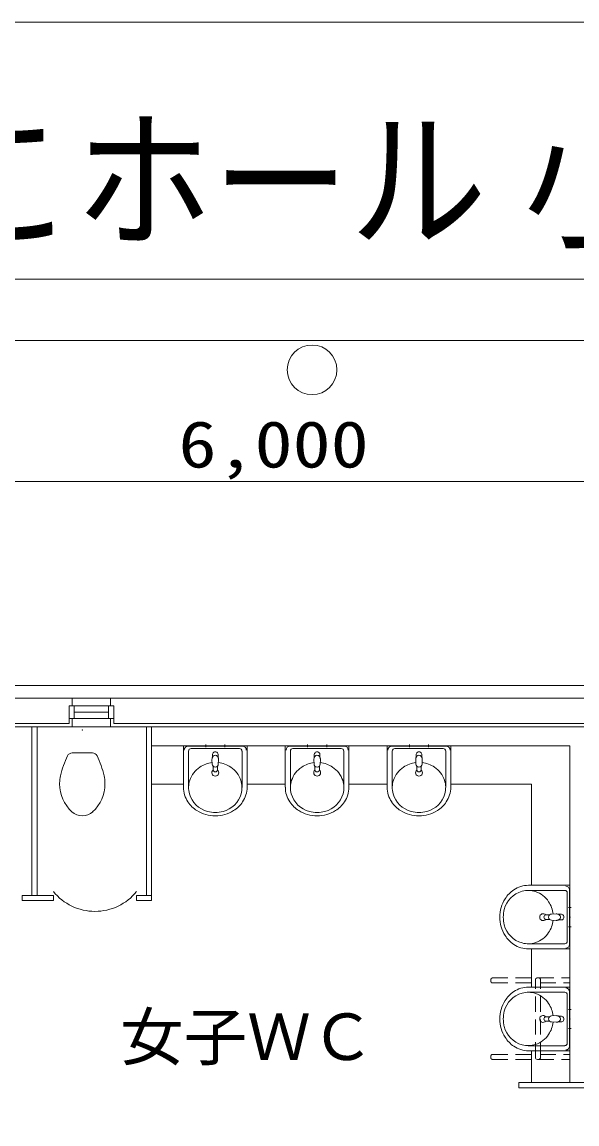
# Model space of a CAD drawing. Units: millimetres, scale not verified. Extents: x -24806 to 31194, y -25247 to 14164.
# Drawn here: x 10708 to 15072, y 5285 to 13953 of the extents above; entities that cross this region are included whole.
import ezdxf
from ezdxf.enums import TextEntityAlignment as Align

# ---------------------------------------------------------------- set-up
doc = ezdxf.new("R2010")
doc.units = ezdxf.units.MM
doc.header["$LTSCALE"] = 100
doc.linetypes.add('DASHED1', pattern=[1.8, 1.2, -0.6])
for name, color, linetype, lineweight in [('0-0', 7, 'Continuous', 18), ('0-1', 4, 'DASHED1', 18), ('F-F', 7, 'Continuous', 18)]:
    doc.layers.add(name, color=color, linetype=linetype, lineweight=lineweight)
doc.layers.add('0-A', color=7, linetype='Continuous')
doc.styles.add('HG創英角ｺﾞｼｯｸUB', font='')
doc.styles.add('HGｺﾞｼｯｸE', font='')
doc.styles.add('ＭＳ ゴシック', font='')
doc.styles.get('HG創英角ｺﾞｼｯｸUB').set_extended_font_data('HG創英角ｺﾞｼｯｸUB')
doc.styles.get('HGｺﾞｼｯｸE').set_extended_font_data('HGｺﾞｼｯｸE')
doc.styles.get('ＭＳ ゴシック').set_extended_font_data('MS Gothic')

msp = doc.modelspace()

# ---------------------------------------------------------------- linework, layer by layer
at = {"layer": '0-0'}
for p, q in [((-20872, 11447.6), (28347.8, 11447.6)), ((15291, 8734.4), (9884.6, 8734.4)), ((10502.3, 8634.2), (11103, 8634.2)), ((11103, 8634.2), (11103, 8574.2)), ((11103, 8634.2), (11403.3, 8634.2)), ((11403.3, 8634.2), (11403.3, 8574.2)), ((11403.3, 8634.2), (15291, 8634.2)), ((11077.9, 8574.2), (11077.9, 8474.1)), ((11118, 8574.2), (11388.3, 8574.2)), ((11118, 8524.1), (11388.3, 8524.1)), ((11403.3, 8574.2), (11428.4, 8574.2)), ((11428.4, 8474.1), (11428.4, 8574.2)), ((11428.4, 8574.2), (11428.4, 8434)), ((10502.3, 8409), (11103, 8409)), ((10527.3, 8434), (11077.9, 8434)), ((10785.6, 7082.4), (10785.6, 8409)), ((10825.7, 7082.4), (10825.7, 8409)), ((11103, 8409), (11103, 8474.1)), ((11103, 8409), (11403.3, 8409)), ((11388.3, 8474.1), (11118, 8474.1)), ((11388.3, 8474.1), (11428.4, 8474.1)), ((11403.3, 8409), (11403.3, 8474.1)), ((11403.3, 8409), (15165.9, 8409)), ((11428.4, 8434), (15190.9, 8434)), ((11686.7, 7082.4), (11686.7, 8409)), ((11726.8, 7082.4), (11726.8, 8409)), ((11977.2, 8258.8), (12477.6, 8258.8)), ((11977.2, 7933.5), (11977.2, 8258.8)), ((12013.2, 8256.8), (12441.5, 8256.8)), ((12227.4, 8238.8), (12037.2, 8238.8)), ((12162.3, 8258.8), (12142.3, 8258.8)), ((12152.3, 8268.8), (12152.3, 8248.8)), ((12227.4, 8238.8), (12417.5, 8238.8)), ((12292.1, 8258.8), (12274.9, 8258.8)), ((12312.8, 8258.8), (12292.1, 8258.8)), ((12312.5, 8258.8), (12292.4, 8258.8)), ((12302.5, 8268.8), (12302.5, 8248.8)), ((12329.9, 8258.8), (12312.8, 8258.8)), ((12477.6, 7933.5), (12477.6, 8258.8)), ((12778.1, 8258.8), (13278.5, 8258.8)), ((12778.1, 7933.5), (12778.1, 8258.8)), ((12814.2, 8256.8), (13242.5, 8256.8)), ((13028.3, 8238.8), (12838.2, 8238.8)), ((12963.2, 8258.8), (12943.2, 8258.8)), ((12953.2, 8268.8), (12953.2, 8248.8)), ((13028.3, 8238.8), (13218.4, 8238.8)), ((13093.1, 8258.8), (13075.9, 8258.8)), ((13113.7, 8258.8), (13093.1, 8258.8)), ((13113.4, 8258.8), (13093.4, 8258.8)), ((13103.4, 8268.8), (13103.4, 8248.8)), ((13130.8, 8258.8), (13113.7, 8258.8)), ((13278.5, 7933.5), (13278.5, 8258.8)), ((13579.1, 8258.8), (14079.5, 8258.8)), ((13579.1, 7933.5), (13579.1, 8258.8)), ((13615.1, 8256.8), (14043.4, 8256.8)), ((13829.3, 8238.8), (13639.1, 8238.8)), ((13764.2, 8258.8), (13744.2, 8258.8)), ((13754.2, 8268.8), (13754.2, 8248.8)), ((13829.3, 8238.8), (14019.4, 8238.8)), ((13894, 8258.8), (13876.8, 8258.8)), ((13914.7, 8258.8), (13894, 8258.8)), ((13914.4, 8258.8), (13894.3, 8258.8)), ((13904.4, 8268.8), (13904.4, 8248.8)), ((13931.8, 8258.8), (13914.7, 8258.8)), ((14079.5, 7933.5), (14079.5, 8258.8)), ((11261.7, 8203.7), (11101.3, 8203.7)), ((12017.2, 7931.5), (12017.2, 8218.8)), ((12201.4, 8151.4), (12203.4, 8114.1)), ((12204.9, 8193.2), (12204.9, 8168.8)), ((12249.8, 8168.8), (12249.8, 8194.6)), ((12253.3, 8151.3), (12251.3, 8114.1)), ((12437.5, 7931.5), (12437.5, 8218.8)), ((12818.2, 7931.5), (12818.2, 8218.8)), ((13002.4, 8151.4), (13004.4, 8114.1)), ((13005.9, 8193.2), (13005.9, 8168.8)), ((13050.7, 8168.8), (13050.7, 8194.6)), ((13054.2, 8151.3), (13052.2, 8114.1)), ((13238.5, 7931.5), (13238.5, 8218.8)), ((13619.1, 7931.5), (13619.1, 8218.8)), ((13803.3, 8151.4), (13805.3, 8114.1)), ((13806.8, 8193.2), (13806.8, 8168.8)), ((13851.7, 8168.8), (13851.7, 8194.6)), ((13855.2, 8151.3), (13853.2, 8114.1)), ((14039.4, 7931.5), (14039.4, 8218.8)), ((12209.5, 8099.5), (12209.9, 8071.5)), ((12244.8, 8071.5), (12245.2, 8099.5)), ((13010.5, 8099.5), (13010.9, 8071.5)), ((13045.7, 8071.5), (13046.1, 8099.5)), ((13811.4, 8099.5), (13811.8, 8071.5)), ((13846.7, 8071.5), (13847.1, 8099.5)), ((11003.3, 7965.8), (11003.2, 7960.8)), ((11359.8, 7960.8), (11359.8, 7965.8)), ((11977.2, 7958.4), (11726.8, 7958.4)), ((12778.1, 7958.4), (12477.6, 7958.4)), ((13579.1, 7958.4), (13278.5, 7958.4)), ((14715.3, 7958.4), (14079.5, 7958.4)), ((14715.3, 7958.4), (14715.3, 7162.4)), ((14688.4, 7122.4), (14975.6, 7122.4)), ((14690.4, 7162.4), (15015.7, 7162.4)), ((15013.7, 7126.3), (15013.7, 6698)), ((15015.7, 7162.4), (15015.7, 6662)), ((10707.6, 7082.4), (10707.6, 7042.3)), ((10953.8, 7082.4), (10707.6, 7082.4)), ((10707.6, 7042.3), (10953.8, 7042.3)), ((10953.8, 7082.4), (10953.8, 7042.3)), ((11608.6, 7082.4), (11608.6, 7042.3)), ((11686.7, 7082.4), (11608.6, 7082.4)), ((11608.6, 7042.3), (11726.8, 7042.3)), ((11726.8, 7082.4), (11686.7, 7082.4)), ((11726.8, 7082.4), (11726.8, 7042.3)), ((14995.7, 6912.2), (14995.7, 7102.3)), ((14908.3, 6938.1), (14871, 6936.1)), ((14950.1, 6934.6), (14925.7, 6934.6)), ((15025.7, 6987.3), (15005.7, 6987.3)), ((15015.7, 6977.3), (15015.7, 6997.3)), ((14856.4, 6930), (14828.4, 6929.6)), ((14828.4, 6894.8), (14856.4, 6894.4)), ((14908.2, 6886.3), (14871, 6888.3)), ((14925.7, 6889.8), (14951.5, 6889.8)), ((14995.7, 6912.2), (14995.7, 6722.1)), ((15015.7, 6847.4), (15015.7, 6864.6)), ((15025.7, 6837.1), (15005.7, 6837.1)), ((15015.7, 6826.8), (15015.7, 6847.4)), ((15015.7, 6827.1), (15015.7, 6847.1)), ((15015.7, 6809.7), (15015.7, 6826.8)), ((14688.4, 6702), (14975.6, 6702)), ((14690.4, 6662), (15015.7, 6662)), ((14715.3, 6361.4), (14715.3, 6662)), ((14394.2, 6409.1), (14394.2, 6419.2)), ((14770.1, 6434.2), (14760.1, 6434.2)), ((14690.4, 6361.4), (15015.7, 6361.4)), ((15015.7, 6361.4), (15015.7, 5861.1)), ((14688.4, 6321.4), (14975.6, 6321.4)), ((14995.7, 6111.2), (14995.7, 6301.4)), ((15013.7, 6325.4), (15013.7, 5897.1)), ((15025.7, 6186.3), (15005.7, 6186.3)), ((15015.7, 6176.3), (15015.7, 6196.3)), ((14856.4, 6129.1), (14828.4, 6128.7)), ((14828.4, 6093.8), (14856.4, 6093.4)), ((14908.3, 6137.2), (14871, 6135.2)), ((14908.2, 6085.3), (14871, 6087.3)), ((14950.1, 6133.7), (14925.7, 6133.7)), ((14925.7, 6088.8), (14951.5, 6088.8)), ((14995.7, 6111.2), (14995.7, 5921.1)), ((15025.7, 6036.2), (15005.7, 6036.2)), ((15015.7, 6046.5), (15015.7, 6063.7)), ((15015.7, 6025.8), (15015.7, 6046.5)), ((15015.7, 6026.1), (15015.7, 6046.2)), ((15015.7, 6008.7), (15015.7, 6025.8)), ((14688.4, 5901.1), (14975.6, 5901.1)), ((14690.4, 5861.1), (15015.7, 5861.1)), ((14715.3, 5610.7), (14715.3, 5861.1)), ((14770.1, 5792.7), (14760.1, 5792.7)), ((14615.2, 5570.6), (14615.2, 5610.7)), ((14615.2, 5610.7), (15165.9, 5610.7)), ((14615.2, 5570.6), (15165.9, 5570.6))]:
    msp.add_line(p, q, dxfattribs=at)
at = {"layer": '0-0', "linetype": 'DASHED1'}
for p, q in [((14409.2, 6434.2), (15015.7, 6434.2)), ((14745, 5807.7), (14745, 6419.2)), ((14785.1, 5807.7), (14785.1, 6419.2)), ((14409.2, 6394.1), (14745, 6394.1)), ((14785.1, 6394.1), (15015.7, 6394.1)), ((14394.2, 5807.7), (14394.2, 5817.7)), ((14409.2, 5832.8), (14745, 5832.8)), ((14785.1, 5832.8), (15015.7, 5832.8)), ((14409.2, 5792.7), (15015.7, 5792.7))]:
    msp.add_line(p, q, dxfattribs=at)
at = {"layer": '0-0'}
for points in [[(11103, 8574.2), (11077.9, 8574.2), (11077.9, 8434)], [(11077.9, 8474.1), (11118, 8474.1), (11118, 8574.2), (11077.9, 8574.2)], [(11428.4, 8574.2), (11388.3, 8574.2), (11388.3, 8474.1)], [(15015.7, 5610.7), (15015.7, 8258.8), (11726.8, 8258.8)]]:
    msp.add_lwpolyline(points, dxfattribs=at)
for centre, radius in [((12988.3, 11217.3), 195.2), ((11181.6, 8383.9), 2), ((12227.4, 8258.8), 2), ((13028.3, 8258.8), 2), ((13829.3, 8258.8), 2), ((15015.7, 6912.2), 2), ((15015.7, 6111.2), 2)]:
    msp.add_circle(centre, radius, dxfattribs=at)
for centre, radius, start, end in [((12013.2, 8226.8), 29.9, 90, 180), ((12037.2, 8218.8), 19.9, 90, 180), ((12417.5, 8218.8), 19.9, 0, 90), ((12441.5, 8226.8), 29.9, 0, 90), ((12814.2, 8226.8), 29.9, 90, 180), ((12838.2, 8218.8), 19.9, 90, 180), ((13218.4, 8218.8), 19.9, 0, 90), ((13242.5, 8226.8), 29.9, 0, 90), ((13615.1, 8226.8), 29.9, 90, 180), ((13639.1, 8218.8), 19.9, 90, 180), ((14019.4, 8218.8), 19.9, 0, 90), ((14043.4, 8226.8), 29.9, 0, 90), ((11789.3, 7838.8), 801, 154.70999, 166.56999), ((11101.3, 8163.7), 40, 90, 154.70999), ((11261.7, 8163.7), 40, 25.28, 90), ((10573.7, 7838.8), 801, 13.42, 25.28), ((12229.2, 8153), 27.8, 159.87, 183.14999), ((12225.6, 8159.5), 22.6, 155.7, 172.31), ((12227.5, 8189.3), 22.9, 104.60999, 170.18999), ((12225.6, 8159.5), 22.6, 146.46999, 155.7), ((12227.5, 8162), 23.1, 73.76999, 153.95), ((12227.4, 8199.5), 13.3, 65.93164, 115.29832), ((12227.5, 8189.3), 22.9, 13.26999, 76.62), ((12227.6, 8162.2), 22.8, 56.51999, 73.76999), ((12227.9, 8162.8), 22.2, 40.31, 56.51999), ((12228.7, 8163.4), 21.1, 24.20999, 40.31), ((12228.4, 8159.1), 23.5, 24.18999, 32.78), ((12228.4, 8159.1), 23.5, 14.62, 24.18999), ((12231.5, 8159.9), 20.3, 7.75, 14.62), ((12226.4, 8153.3), 27, 8.64, 20.32999), ((12223.8, 8152.9), 29.6, 356.84, 8.64), ((13030.1, 8153), 27.8, 159.87, 183.14999), ((13026.5, 8159.5), 22.6, 155.7, 172.31), ((13028.4, 8189.3), 22.9, 104.60999, 170.18999), ((13026.5, 8159.5), 22.6, 146.46999, 155.7), ((13028.4, 8162), 23.1, 73.76999, 153.95), ((13028.3, 8199.5), 13.3, 65.93164, 115.29832), ((13028.4, 8189.3), 22.9, 13.26999, 76.62), ((13028.5, 8162.2), 22.8, 56.51999, 73.76999), ((13028.8, 8162.8), 22.2, 40.31, 56.51999), ((13029.6, 8163.4), 21.1, 24.20999, 40.31), ((13029.3, 8159.1), 23.5, 24.18999, 32.78), ((13029.3, 8159.1), 23.5, 14.62, 24.18999), ((13032.4, 8159.9), 20.3, 7.75, 14.62), ((13027.3, 8153.3), 27, 8.64, 20.32999), ((13024.7, 8152.9), 29.6, 356.84, 8.64), ((13831.1, 8153), 27.8, 159.87, 183.14999), ((13827.5, 8159.5), 22.6, 155.7, 172.31), ((13829.4, 8189.3), 22.9, 104.60999, 170.18999), ((13827.5, 8159.5), 22.6, 146.46999, 155.7), ((13829.4, 8162), 23.1, 73.76999, 153.95), ((13829.3, 8199.5), 13.3, 65.93164, 115.29832), ((13829.4, 8189.3), 22.9, 13.26999, 76.62), ((13829.5, 8162.2), 22.8, 56.51999, 73.76999), ((13829.8, 8162.8), 22.2, 40.31, 56.51999), ((13830.6, 8163.4), 21.1, 24.20999, 40.31), ((13830.3, 8159.1), 23.5, 24.18999, 32.78), ((13830.3, 8159.1), 23.5, 14.62, 24.18999), ((13833.4, 8159.9), 20.3, 7.75, 14.62), ((13828.3, 8153.3), 27, 8.64, 20.32999), ((13825.7, 8152.9), 29.6, 356.84, 8.64), ((12216.3, 7925.1), 200.1, 123.43999, 161.59999), ((12227.4, 7908.5), 220.2, 96.42, 123.43999), ((12227.4, 8048.6), 27, 129.93999, 50.03999), ((12227.4, 8115.4), 23.9, 183.2, 221.73999), ((12227.4, 8115.4), 23.9, 221.73999, 318.25), ((12227.4, 8071.7), 17.4, 180.73999, 359.25), ((12227.4, 8115.4), 23.9, 318.25, 356.78999), ((12227.4, 7908.5), 220.2, 56.54999, 83.56999), ((12238.4, 7925.1), 200.1, 18.39, 56.54999), ((13017.3, 7925.1), 200.1, 123.43999, 161.59999), ((13028.3, 7908.5), 220.2, 96.42, 123.43999), ((13028.3, 8048.6), 27, 129.93999, 50.03999), ((13028.3, 8115.4), 23.9, 183.2, 221.73999), ((13028.3, 8115.4), 23.9, 221.73999, 318.25), ((13028.3, 8071.7), 17.4, 180.73999, 359.25), ((13028.3, 8115.4), 23.9, 318.25, 356.78999), ((13028.3, 7908.5), 220.2, 56.54999, 83.56999), ((13039.3, 7925.1), 200.1, 18.39, 56.54999), ((13818.3, 7925.1), 200.1, 123.43999, 161.59999), ((13829.3, 7908.5), 220.2, 96.42, 123.43999), ((13829.3, 8048.6), 27, 129.93999, 50.03999), ((13829.3, 8115.4), 23.9, 183.2, 221.73999), ((13829.3, 8115.4), 23.9, 221.73999, 318.25), ((13829.3, 8071.7), 17.4, 180.73999, 359.25), ((13829.3, 8115.4), 23.9, 318.25, 356.78999), ((13829.3, 7908.5), 220.2, 56.54999, 83.56999), ((13840.3, 7925.1), 200.1, 18.39, 56.54999), ((11258.6, 7965.5), 255.2, 166.56999, 179.90999), ((11104.5, 7965.5), 255.3, 0.07999, 13.42), ((12197.4, 7931.5), 180.1, 161.59999, 195.53999), ((12257.3, 7931.5), 180.1, 344.45, 18.39), ((12998.4, 7931.5), 180.1, 161.59999, 195.53999), ((13058.3, 7931.5), 180.1, 344.45, 18.39), ((13799.3, 7931.5), 180.1, 161.59999, 195.53999), ((13859.2, 7931.5), 180.1, 344.45, 18.39), ((11303.6, 7960.8), 300.4, 180, 227.31999), ((11059.4, 7960.8), 300.4, 312.67, 0), ((12182.4, 7933.5), 205.1, 180, 214.14), ((12267.3, 7933.5), 250.2, 178.78999, 180), ((12272.3, 7933.5), 205.1, 325.84999, 0), ((12983.4, 7933.5), 205.1, 180, 214.14), ((13068.3, 7933.5), 250.2, 178.78999, 180), ((13073.3, 7933.5), 205.1, 325.84999, 0), ((13784.3, 7933.5), 205.1, 180, 214.14), ((13869.2, 7933.5), 250.2, 178.78999, 180), ((13874.2, 7933.5), 205.1, 325.84999, 0), ((12211.3, 7953.1), 240.2, 214.13998, 237.68997), ((12216.7, 7936.8), 200.1, 195.53999, 255.53999), ((12238.1, 7936.8), 200.1, 284.45, 344.45), ((12243.4, 7953.1), 240.2, 302.29999, 325.84999), ((13012.3, 7953.1), 240.2, 214.13998, 237.68997), ((13017.6, 7936.8), 200.1, 195.53999, 255.53999), ((13039, 7936.8), 200.1, 284.45, 344.45), ((13044.3, 7953.1), 240.2, 302.29999, 325.84999), ((13813.2, 7953.1), 240.2, 214.13998, 237.68997), ((13818.6, 7936.8), 200.1, 195.53999, 255.53999), ((13840, 7936.8), 200.1, 284.45, 344.45), ((13845.3, 7953.1), 240.2, 302.29999, 325.84999), ((11181.6, 7828.4), 120.1, 227.28999, 270), ((11181.6, 7828.4), 120.1, 270, 312.7), ((12227.4, 7978.6), 270.2, 237.68999, 270), ((12227.4, 7978.6), 243.2, 255.53999, 284.45), ((12227.4, 7978.6), 270.2, 270, 302.29999), ((13028.3, 7978.6), 270.2, 237.68999, 270), ((13028.3, 7978.6), 243.2, 255.53999, 284.45), ((13028.3, 7978.6), 270.2, 270, 302.29999), ((13829.3, 7978.6), 270.2, 237.68999, 270), ((13829.3, 7978.6), 243.2, 255.53999, 284.45), ((13829.3, 7978.6), 270.2, 270, 302.29999), ((11281.2, 7377.7), 420.5, 218.87016, 321.1301), ((14693.7, 6922.9), 200.1, 105.53999, 165.53999), ((14710, 6928.2), 240.2, 124.13998, 147.68997), ((14690.4, 6957.2), 205.1, 90, 124.14), ((14688.4, 6942.1), 180.1, 71.59999, 105.53999), ((14690.4, 6872.2), 250.2, 88.78999, 90), ((14682, 6923.2), 200.1, 33.43999, 71.59999), ((14975.6, 7102.3), 19.9, 0, 90), ((14983.6, 7126.3), 29.9, 0, 90), ((14735.4, 6912.2), 270.2, 147.68999, 180), ((14665.4, 6912.2), 220.2, 6.42, 33.43999), ((14735.4, 6912.2), 243.2, 165.53999, 194.45), ((14805.4, 6912.2), 27, 39.93999, 320.03999), ((14872.3, 6912.2), 23.9, 93.2, 131.73999), ((14909.9, 6910.4), 27.8, 69.87, 93.14999), ((14916.4, 6914), 22.6, 65.7, 82.31), ((14916.4, 6914), 22.6, 56.46999, 65.7), ((14946.2, 6912.1), 22.9, 14.60999, 80.18999), ((14735.4, 6912.2), 270.2, 180, 212.29999), ((14693.7, 6901.5), 200.1, 194.45, 254.45), ((14828.6, 6912.2), 17.4, 90.73999, 269.25), ((14872.3, 6912.2), 23.9, 131.73999, 228.25), ((14665.4, 6912.2), 220.2, 326.54999, 353.56999), ((14872.3, 6912.2), 23.9, 228.25, 266.78999), ((14909.8, 6915.8), 29.6, 266.84, 278.64), ((14910.2, 6913.2), 27, 278.64, 290.32999), ((14916.8, 6908.1), 20.3, 277.75, 284.62), ((14916, 6911.2), 23.5, 284.62, 294.18999), ((14916, 6911.2), 23.5, 294.18999, 302.78), ((14920.3, 6910.9), 21.1, 294.20999, 310.31), ((14918.9, 6912.1), 23.1, 343.76999, 63.95), ((14919.7, 6911.7), 22.2, 310.31, 326.51999), ((14919.1, 6912), 22.8, 326.51999, 343.76999), ((14946.2, 6912.1), 22.9, 283.26999, 346.62), ((14956.4, 6912.2), 13.3, 335.93164, 25.29832), ((14710, 6896.2), 240.2, 212.29999, 235.84999), ((14682, 6901.2), 200.1, 288.39, 326.54999), ((14690.4, 6867.2), 205.1, 235.84999, 270), ((14688.4, 6882.3), 180.1, 254.45, 288.39), ((14975.6, 6722.1), 19.9, 270, 0), ((14983.6, 6698), 29.9, 270, 0), ((14690.4, 6156.2), 205.1, 90, 124.14), ((14983.6, 6325.4), 29.9, 0, 90), ((14735.4, 6111.2), 270.2, 147.68999, 180), ((14693.7, 6122), 200.1, 105.53999, 165.53999), ((14710, 6127.3), 240.2, 124.13998, 147.68997), ((14688.4, 6141.2), 180.1, 71.59999, 105.53999), ((14690.4, 6071.3), 250.2, 88.78999, 90), ((14682, 6122.3), 200.1, 33.43999, 71.59999), ((14975.6, 6301.4), 19.9, 0, 90), ((14735.4, 6111.2), 243.2, 165.53999, 194.45), ((14665.4, 6111.2), 220.2, 6.42, 33.43999), ((14735.4, 6111.2), 270.2, 180, 212.29999), ((14805.4, 6111.2), 27, 39.93999, 320.03999), ((14828.6, 6111.2), 17.4, 90.73999, 269.25), ((14872.3, 6111.2), 23.9, 131.73999, 228.25), ((14665.4, 6111.2), 220.2, 326.54999, 353.56999), ((14872.3, 6111.2), 23.9, 93.2, 131.73999), ((14872.3, 6111.2), 23.9, 228.25, 266.78999), ((14909.8, 6114.8), 29.6, 266.84, 278.64), ((14909.9, 6109.4), 27.8, 69.87, 93.14999), ((14910.2, 6112.2), 27, 278.64, 290.32999), ((14916.4, 6113.1), 22.6, 65.7, 82.31), ((14916.8, 6107.1), 20.3, 277.75, 284.62), ((14916, 6110.2), 23.5, 284.62, 294.18999), ((14916, 6110.2), 23.5, 294.18999, 302.78), ((14916.4, 6113.1), 22.6, 56.46999, 65.7), ((14920.3, 6109.9), 21.1, 294.20999, 310.31), ((14918.9, 6111.1), 23.1, 343.76999, 63.95), ((14919.7, 6110.7), 22.2, 310.31, 326.51999), ((14919.1, 6111), 22.8, 326.51999, 343.76999), ((14946.2, 6111.1), 22.9, 14.60999, 80.18999), ((14946.2, 6111.1), 22.9, 283.26999, 346.62), ((14956.4, 6111.3), 13.3, 335.93164, 25.29832), ((14693.7, 6100.5), 200.1, 194.45, 254.45), ((14682, 6100.2), 200.1, 288.39, 326.54999), ((14710, 6095.2), 240.2, 212.29999, 235.84999), ((14690.4, 6066.3), 205.1, 235.84999, 270), ((14688.4, 6081.3), 180.1, 254.45, 288.39), ((14975.6, 5921.1), 19.9, 270, 0), ((14983.6, 5897.1), 29.9, 270, 0), ((14760.1, 5807.7), 15, 179.99965, 269.99948), ((14770.1, 5807.7), 15, 269.99948, 359.99965)]:
    msp.add_arc(centre, radius, start, end, dxfattribs=at)
at = {"layer": '0-0', "linetype": 'DASHED1'}
for centre, start, end in [((14409.2, 6419.2), 89.99948, 179.9971), ((14760.1, 6419.2), 89.99948, 179.99965), ((14770.1, 6419.1), 359.99965, 89.99948), ((14409.2, 6409.1), 179.9971, 269.99948), ((14409.2, 5817.7), 89.99948, 179.9971), ((14409.2, 5807.7), 179.9971, 269.99948)]:
    msp.add_arc(centre, 15, start, end, dxfattribs=at)
at = {"layer": '0-1', "linetype": 'Continuous'}
msp.add_line((9584.2, 10338.6), (15591.4, 10338.6), dxfattribs=at)
at = {"layer": 'F-F'}
msp.add_line((7797.1, 11929.3), (30890.6, 11929.3), dxfattribs=at)
msp.add_lwpolyline([(31194.3, 13952.9), (-24805.7, 13952.9), (-24805.7, -25247.1)], dxfattribs=at)

# ---------------------------------------------------------------- texts
at = {"layer": '0-1', "style": 'ＭＳ ゴシック', "width": 1.2}
msp.add_text('6,000', height=366.6, dxfattribs=at).set_placement((11937.8, 10338.6), align=Align.BOTTOM_LEFT)
at = {"layer": '0-A', "style": 'HGｺﾞｼｯｸE'}
msp.add_text('女子ＷＣ', height=366.6, dxfattribs=at).set_placement((11478.2, 5678), align=Align.BOTTOM_LEFT)
at = {"layer": 'F-F', "style": 'HG創英角ｺﾞｼｯｸUB', "width": 0.9}
msp.add_text('てだこホール 小ホール', height=879.8, dxfattribs=at).set_placement((7883.4, 12005.2), align=Align.BOTTOM_LEFT)

doc.saveas('drawing.dxf')
